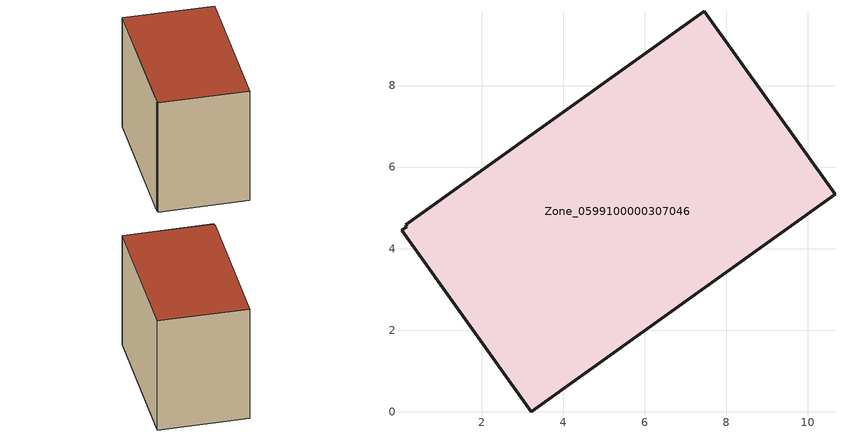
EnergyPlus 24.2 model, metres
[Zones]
Zone_0599100000307046
 floor ground (C_G): 0.03,4.45 0.16,4.54 0.13,4.58 7.46,9.82 10.66,5.33 3.21,0 z0
 wall outside (C_F): 10.66,5.33 7.46,9.82 0.13,4.58 0.16,4.54 0.03,4.45 3.21,0 10.66,5.33 z0:7.64
 roof outside (C_R): 0.16,4.54 0.03,4.45 3.21,0 10.66,5.33 7.46,9.82 0.13,4.58 z7.64
[BUILDING]
Pand.0599100000307046: North Axis=0; Terrain=City; Loads Convergence Tolerance Value=0.04; Temperature Convergence Tolerance Value=0.4; Solar Distribution=FullExterior; Maximum Number of Warmup Days=25; Minimum Number of Warmup Days=1
[Site:Location]
Rotterdam.The.Hague.AP_ZH_NLD Design_Conditions: Latitude=51.96; Longitude=4.45; Time Zone=1; Elevation=-4.5
[SITE:GROUNDTEMPERATURE:BUILDINGSURFACE]
18, 18, 18, 18, 18, 18, 18, 18, 18, 18, 18, 18
[MATERIAL] Thermal Absorptance=0.9; Solar Absorptance=0.7; Visible Absorptance=0.7
Name | Roughness | Thickness | Conductivity | Density | Specific Heat
G.TI.1975-1991 | MediumSmooth | 0.15 | 0.288461 | 540 | 1210
F.TI.1975-1991 | Rough | 0.3 | 0.230769 | 1920 | 840
R.TI.1975-1991 | MediumRough | 0.2 | 0.153846 | 1500 | 1000
[CONSTRUCTION]
C_G: G.TI.1975-1991
C_F: F.TI.1975-1991
C_R: R.TI.1975-1991
[ZONE]
Zone_0599100000307046: Type=1; Multiplier=1; Ceiling Height=Autocalculate; Volume=Autocalculate; Floor Area=autocalculate; Part of Total Floor Area=Yes
[ZONEINFILTRATION:DESIGNFLOWRATE]
Infil_Zone_0599100000307046: Zone or ZoneList or Space or SpaceList=Zone_0599100000307046; Schedule=AlwaysOn; Design Flow Rate Calculation Method=Flow/Area; Flow Rate per Floor Area=0.003; Constant Term Coefficient=1; Temperature Term Coefficient=0; Velocity Term Coefficient=0; Velocity Squared Term Coefficient=0
[HVACTEMPLATE:ZONE:IDEALLOADSAIRSYSTEM]
Zone_0599100000307046: Maximum Heating Supply Air Temperature=50; Minimum Cooling Supply Air Temperature=13; Maximum Heating Supply Air Humidity Ratio=0.0156; Minimum Cooling Supply Air Humidity Ratio=0.0077; Heating Limit=NoLimit; Cooling Limit=NoLimit; Dehumidification Control Type=ConstantSensibleHeatRatio; Cooling Sensible Heat Ratio=0.7; Dehumidification Setpoint=60; Humidification Control Type=None; Humidification Setpoint=30; Outdoor Air Method=None; Outdoor Air Flow Rate per Person=0.00944; Outdoor Air Flow Rate per Zone Floor Area=0; Outdoor Air Flow Rate per Zone=0; Demand Controlled Ventilation Type=None; Outdoor Air Economizer Type=NoEconomizer; Heat Recovery Type=None; Sensible Heat Recovery Effectiveness=0.7; Latent Heat Recovery Effectiveness=0.65
[ZONECONTROL:THERMOSTAT]
ThermostatControl_Zone_0599100000307046: Zone or ZoneList=Zone_0599100000307046; Control Type Schedule=DualSetpointControlType; Control 1=Thermostat_Zone_0599100000307046; Temperature Difference Between Cutout And Setpoint=0
[THERMOSTATSETPOINT:DUALSETPOINT]
Thermostat_Zone_0599100000307046: Heating Setpoint Temperature Schedule=HeatingSetpoint_Zone_0599100000307046; Cooling Setpoint Temperature Schedule=CoolingSetpoint_Zone_0599100000307046
[SCHEDULE:COMPACT]
HeatingSetpoint_Zone_0599100000307046: Through: 12/31, For: AllDays, Until: 24:00, 21
CoolingSetpoint_Zone_0599100000307046: Through: 12/31, For: AllDays, Until: 24:00, 24
DualSetpointControlType: Through: 12/31, For: AllDays, Until: 24:00, 4
AlwaysOn: Through: 12/31, For: AllDays, Until: 24:00, 1
